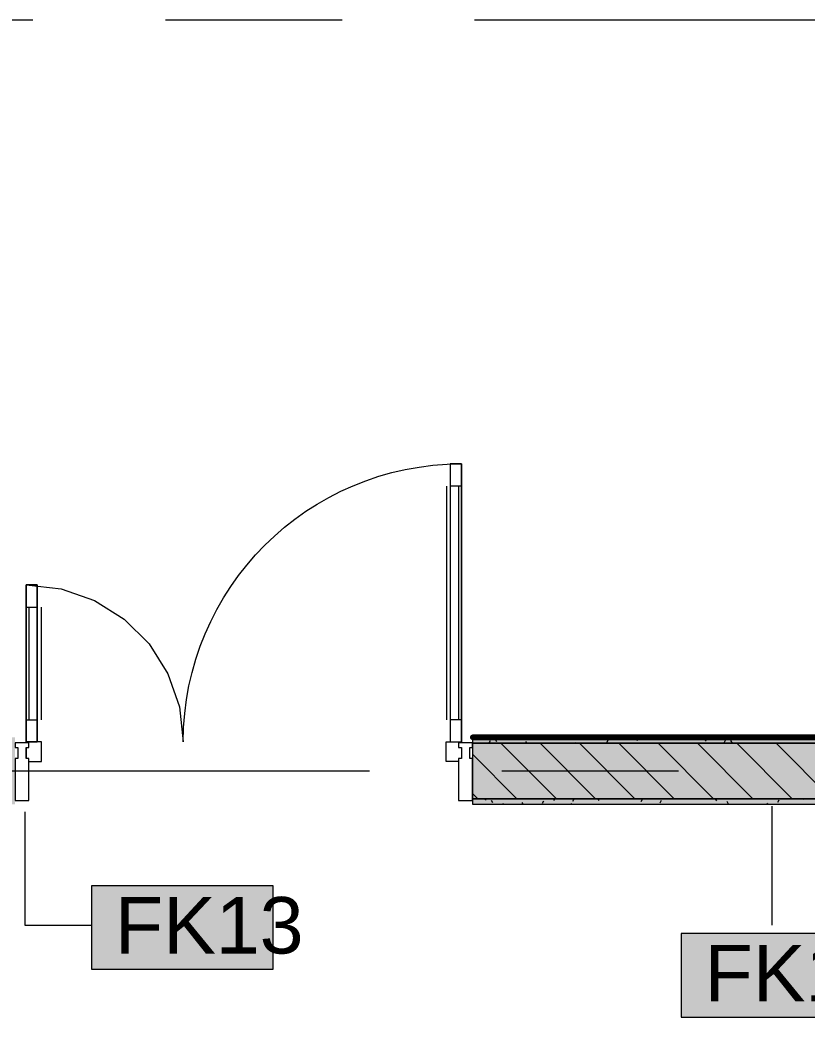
# Model space of a CAD drawing. Header units: millimetres. Extents: x -3817 to 677485, y -22715 to 103890.
# Drawn here: x 556116 to 558946, y 8792 to 12377 of the extents above; entities that cross this region are included whole.
import ezdxf

# ---------------------------------------------------------------- set-up
doc = ezdxf.new("R2010")
doc.units = ezdxf.units.MM
doc.layers.add('PDF _Геометрия', color=7, linetype='Continuous', true_color=0x1d1d1d)
doc.layers.add('PDF _Сплошная заливка', color=7, linetype='Continuous', true_color=0xffffff)
doc.layers.add('PDF _Текст', color=7, linetype='Continuous')
doc.styles.add('PDF GOST-Common', font='arial.ttf')

msp = doc.modelspace()

# ---------------------------------------------------------------- hatches: boundary and pattern name
at = {"layer": 'PDF _Сплошная заливка', "transparency": 33554559}
h = msp.add_hatch(color=256, dxfattribs=at)
h.paths.add_polyline_path([(590658.1, 9776.9), (590658.1, 9796.9), (584238.4, 9796.9), (584238.4, 9776.9), (590158.1, 9776.9)], flags=0)
h.paths.add_polyline_path([(582608.4, 9776.9), (582608.4, 9796.9), (579895.8, 9796.9), (579884.3, 9776.9), (581977.9, 9776.9)], flags=0)
h.paths.add_polyline_path([(579838.1, 9776.9), (579849.7, 9796.9), (579633.1, 9796.9), (579633.1, 9784.9), (579663.1, 9784.9), (579663.1, 9776.9), (579833.1, 9776.9)], flags=0)
h.paths.add_polyline_path([(578503.1, 9776.9), (578503.1, 9784.9), (578533.1, 9785.9), (578533.1, 9796.9), (576289, 9796.9), (576289, 9776.9), (578361, 9776.9)], flags=0)
h.paths.add_polyline_path([(574078.1, 9776.9), (574729.1, 9776.9), (574729.1, 9796.9), (567383.4, 9796.9), (567383.4, 9776.9), (573976.6, 9776.9)], flags=0)
h.paths.add_polyline_path([(565738.4, 9776.9), (565738.4, 9796.9), (560928.1, 9796.9), (560928.1, 9776.9), (565207.7, 9776.9)], flags=0)
h.paths.add_polyline_path([(560762.8, 9776.9), (560923.1, 9776.9), (560923.1, 9796.9), (560583.7, 9796.9), (560572.8, 9777.9), (560538.1, 9796.9), (560533.1, 9796.9), (560533.1, 9776.9), (560538.1, 9776.9)], flags=0)
h.paths.add_polyline_path([(560428.1, 9776.9), (560528.1, 9776.9), (560528.1, 9796.9), (557743.1, 9796.9), (557743.1, 9776.9), (559828.1, 9776.9)], flags=0)
h.paths.add_polyline_path([(556098.1, 9776.9), (556098.1, 9796.9), (555478.1, 9796.9), (555478.1, 9784.9), (555533.1, 9784.9), (555533.1, 9776.9), (555898.1, 9776.9)], flags=0)
h.paths.add_polyline_path([(553418.1, 9776.9), (553973.1, 9778.7), (553973.1, 9784.9), (554028.1, 9784.9), (554028.1, 9796.9), (553418.1, 9796.9), (553418.1, 9785.9)], flags=0)
h = msp.add_hatch(color=256, dxfattribs=at)
h.paths.add_polyline_path([(568378.1, 9576.9), (568828.1, 9576.9), (568828.1, 9776.9), (567383.4, 9776.9), (567383.4, 9576.9), (568298.1, 9576.9)], flags=0)
h.paths.add_polyline_path([(562829.1, 9576.9), (564328.1, 9576.9), (564328.1, 9776.9), (563628.1, 9776.9), (563628.1, 9706.9), (562828.1, 9706.9), (562828.1, 9776.9), (560928.1, 9776.9), (560928.1, 9757.9), (560923.1, 9757.9), (560923.1, 9776.9), (560533.1, 9776.9), (560533.1, 9757.9), (560528.1, 9757.9), (560528.1, 9776.9), (560428.1, 9776.9), (560428.1, 9576.9), (562828.1, 9576.9)], flags=0)
h.paths.add_polyline_path([(565738.4, 9576.9), (565738.4, 9776.9), (564928.1, 9776.9), (564928.1, 9576.9), (565207.7, 9576.9)], flags=0)
h.paths.add_polyline_path([(557743.1, 9576.9), (559828.1, 9576.9), (559828.1, 9776.9), (557743.1, 9776.9)], flags=0)
h.paths.add_polyline_path([(555918.1, 9576.9), (556098.1, 9576.9), (556098.1, 9776.9), (555918.1, 9776.9)], flags=0)
h = msp.add_hatch(color=256, dxfattribs=at)
h.paths.add_polyline_path([(559199.1, 9556.9), (559199.1, 9576.9), (557743.1, 9576.9), (557743.1, 9556.9), (559179.1, 9556.9)], flags=0)
h.paths.add_polyline_path([(555918.1, 9556.9), (556098.1, 9556.9), (556098.1, 9576.9), (555918.1, 9576.9)], flags=0)

# ---------------------------------------------------------------- linework, layer by layer
at = {"layer": 'PDF _Геометрия', "color": 253, "lineweight": 9, "true_color": 0xaaaaaa}
for points in [[(554575.1, 12376.9), (556162.6, 12376.9)], [(556638.9, 12376.9), (557273.9, 12376.9)], [(557750.1, 12376.9), (559337.6, 12376.9)], [(557649.1, 10700.9), (557649.1, 9860.9)], [(557703.1, 10700.9), (557663.1, 10700.9)], [(557693.1, 10700.9), (557693.1, 9860.9)], [(556138.1, 10265.9), (556178.1, 10265.9)], [(556148.1, 10265.9), (556148.1, 9860.9)], [(556192.1, 10265.9), (556192.1, 9860.9)], [(556138.1, 9860.9), (556178.1, 9860.9)], [(557703.1, 9860.9), (557663.1, 9860.9)], [(556148.1, 9710.9), (556193.1, 9710.9), (556193.1, 9780.9), (556138.1, 9780.9), (556138.1, 9777.9)], [(556138.1, 9760.9), (556138.1, 9720.9)], [(557693.1, 9710.9), (557648.1, 9710.9), (557648.1, 9780.9), (557703.1, 9780.9), (557703.1, 9777.9)], [(557703.1, 9760.9), (557703.1, 9720.9)], [(555785.3, 9676.9), (557372.8, 9676.9)], [(557849, 9676.9), (558484, 9676.9)]]:
    msp.add_lwpolyline(points, dxfattribs=at)
msp.add_lwpolyline([(556138.1, 9780.9), (556138.1, 10345.9), (556263.8, 10331.7), (556383.3, 10289.9), (556490.4, 10222.6), (556579.9, 10133.1), (556647.2, 10026), (556689, 9906.6), (556703.1, 9780.9, -0.414212), (557703.1, 10780.9), (557703.1, 9780.9)], format="xyb", dxfattribs=at)
for points in [[(557663.1, 9780.9), (557703.1, 9780.9), (557703.1, 10780.9), (557663.1, 10780.9), (557663.1, 9780.9), (557703.1, 9780.9), (557703.1, 10780.9), (557663.1, 10780.9)], [(556178.1, 9780.9), (556138.1, 9780.9), (556138.1, 10345.9), (556178.1, 10345.9), (556178.1, 9780.9), (556178.1, 10345.9), (556138.1, 10345.9), (556138.1, 9780.9)]]:
    msp.add_lwpolyline(points, close=True, dxfattribs=at)
at = {"layer": 'PDF _Геометрия', "color": 96, "lineweight": 70, "true_color": 0x008000}
msp.add_lwpolyline([(560538.1, 9797.9), (557743.1, 9797.9), (557743.1, 9796.9), (560528.1, 9796.9)], dxfattribs=at)
at = {"layer": 'PDF _Геометрия', "color": 9, "lineweight": 9, "true_color": 0xc0c0c0}
msp.add_lwpolyline([(560528.1, 9796.9), (557743.1, 9796.9), (557743.1, 9776.9), (557743.1, 9576.9), (557743.1, 9556.9)], dxfattribs=at)
at = {"layer": 'PDF _Геометрия', "color": 253, "lineweight": 9, "true_color": 0x9b9b9b}
for points in [[(557830.7, 9780.8), (557825.7, 9789.5)], [(558024.7, 9796.9), (558020.6, 9789.8)], [(558212.5, 9790.1), (558208.6, 9796.9)], [(558271.1, 9796.9), (558266.4, 9788.7)], [(558339.4, 9793.3), (558334.4, 9784.6)], [(558526.3, 9795.2), (558525.4, 9796.9)], [(558585.2, 9792.2), (558580.1, 9783.5)], [(558636, 9788.2), (558630.9, 9796.9)], [(558653.2, 9788.1), (558648.2, 9779.4)], [(558772, 9796.3), (558771.7, 9796.9)], [(558869.4, 9796.9), (558867.5, 9793.6)], [(557806.3, 9784.3), (557802, 9776.9)], [(557868.2, 9776.9), (557867.3, 9778.3)], [(557938.6, 9776.9), (557935.4, 9782.4)], [(558114.6, 9776.9), (558113.1, 9779.4)], [(558229.8, 9786.2), (558224.7, 9777.5)], [(558677.6, 9777), (558672.6, 9785.7)], [(557792.1, 9576.9), (557789, 9571.5)], [(558038.5, 9576.9), (558034.8, 9570.4)], [(558107.8, 9575.1), (558102.8, 9566.4)], [(558198.4, 9570.7), (558194.8, 9576.9)], [(558353.6, 9574), (558348.6, 9565.3)], [(558512.2, 9575.9), (558511.6, 9576.9)], [(558621.8, 9568.8), (558617.2, 9576.9)], [(558636.8, 9576.9), (558635.9, 9575.3)], [(558883.2, 9576.9), (558881.7, 9574.2)], [(558935.6, 9574), (558933.9, 9576.9)], [(557816.6, 9561.5), (557811.6, 9570.2)], [(557854.4, 9556.9), (557853.2, 9559)], [(557924.8, 9556.9), (557921.2, 9563.1)], [(557998.2, 9568), (557993.1, 9559.3)], [(558100.8, 9556.9), (558098.9, 9560.1)], [(558276.8, 9556.9), (558276.6, 9557.1)], [(558421.6, 9569.9), (558416.6, 9561.2)], [(558663.5, 9557.7), (558658.4, 9566.4)], [(558803.4, 9560.6), (558801.2, 9556.9)], [(558845.1, 9571.8), (558840, 9563.1)]]:
    msp.add_lwpolyline(points, dxfattribs=at)
at = {"layer": 'PDF _Геометрия', "color": 7, "lineweight": 20}
for points in [[(556138.1, 9760.9), (556148.1, 9760.9), (556148.1, 9777.9), (556098.1, 9777.9), (556098.1, 9760.9), (556108.1, 9760.9), (556108.1, 9720.9), (556098.1, 9720.9), (556098.1, 9570.9), (556148.1, 9570.9), (556148.1, 9720.9), (556138.1, 9720.9)], [(557733.1, 9720.9), (557733.1, 9760.9), (557743.1, 9760.9), (557743.1, 9777.9), (557693.1, 9777.9), (557693.1, 9760.9), (557703.1, 9760.9), (557703.1, 9720.9), (557693.1, 9720.9), (557693.1, 9570.9), (557743.1, 9570.9), (557743.1, 9720.9)]]:
    msp.add_lwpolyline(points, close=True, dxfattribs=at)
at = {"layer": 'PDF _Геометрия', "color": 7, "lineweight": 9}
for points in [[(560528.1, 9776.9), (557743.1, 9776.9)], [(557025.8, 9263.7), (556372.7, 9263.7), (556372.7, 8963.7), (557025.8, 8963.7)], [(559146.3, 9091.7), (558493.2, 9091.7), (558493.2, 8791.7), (559146.3, 8791.7)]]:
    msp.add_lwpolyline(points, close=True, dxfattribs=at)
at = {"layer": 'PDF _Геометрия', "lineweight": 9}
for points in [[(558044.6, 9576.9), (557844.6, 9776.9)], [(558186, 9576.9), (557986, 9776.9)], [(558327.4, 9576.9), (558127.4, 9776.9)], [(558468.8, 9576.9), (558268.8, 9776.9)], [(558610.3, 9576.9), (558410.3, 9776.9)], [(558751.7, 9576.9), (558551.7, 9776.9)], [(558893.1, 9576.9), (558693.1, 9776.9)], [(559034.5, 9576.9), (558834.5, 9776.9)], [(557903.1, 9576.9), (557743.1, 9736.9)], [(557761.7, 9576.9), (557743.1, 9595.5)]]:
    msp.add_lwpolyline(points, dxfattribs=at)
at = {"layer": 'PDF _Геометрия', "color": 7, "lineweight": 9}
for points in [[(559199.1, 9556.9), (559199.1, 8946.9), (559199.1, 9556.9), (559199.1, 9576.9), (557743.1, 9576.9), (559199.1, 9576.9), (559279.1, 9576.9)], [(557743.1, 9556.9), (559179.1, 9556.9)], [(558819.8, 9549.9), (558819.8, 9121.8)], [(556133.3, 9530), (556133.3, 9121.8), (556372.7, 9121.8)]]:
    msp.add_lwpolyline(points, dxfattribs=at)
at = {"layer": 'PDF _Сплошная заливка', "lineweight": 9, "transparency": 33554559}
for points in [[(557025.8, 9263.7), (556372.7, 9263.7), (557025.8, 8963.7), (556372.7, 8963.7)], [(559146.3, 9091.7), (558493.2, 9091.7), (559146.3, 8791.7), (558493.2, 8791.7)]]:
    msp.add_solid(points, dxfattribs=at)

# ---------------------------------------------------------------- texts
at = {"layer": 'PDF _Текст', "char_height": 203.2, "attachment_point": 4, "style": 'PDF GOST-Common'}
for insert in [(556457.3, 9120.3), (558577.8, 8948.3)]:
    msp.add_mtext('FK13', dxfattribs=dict(at, insert=insert))

doc.saveas('drawing.dxf')
